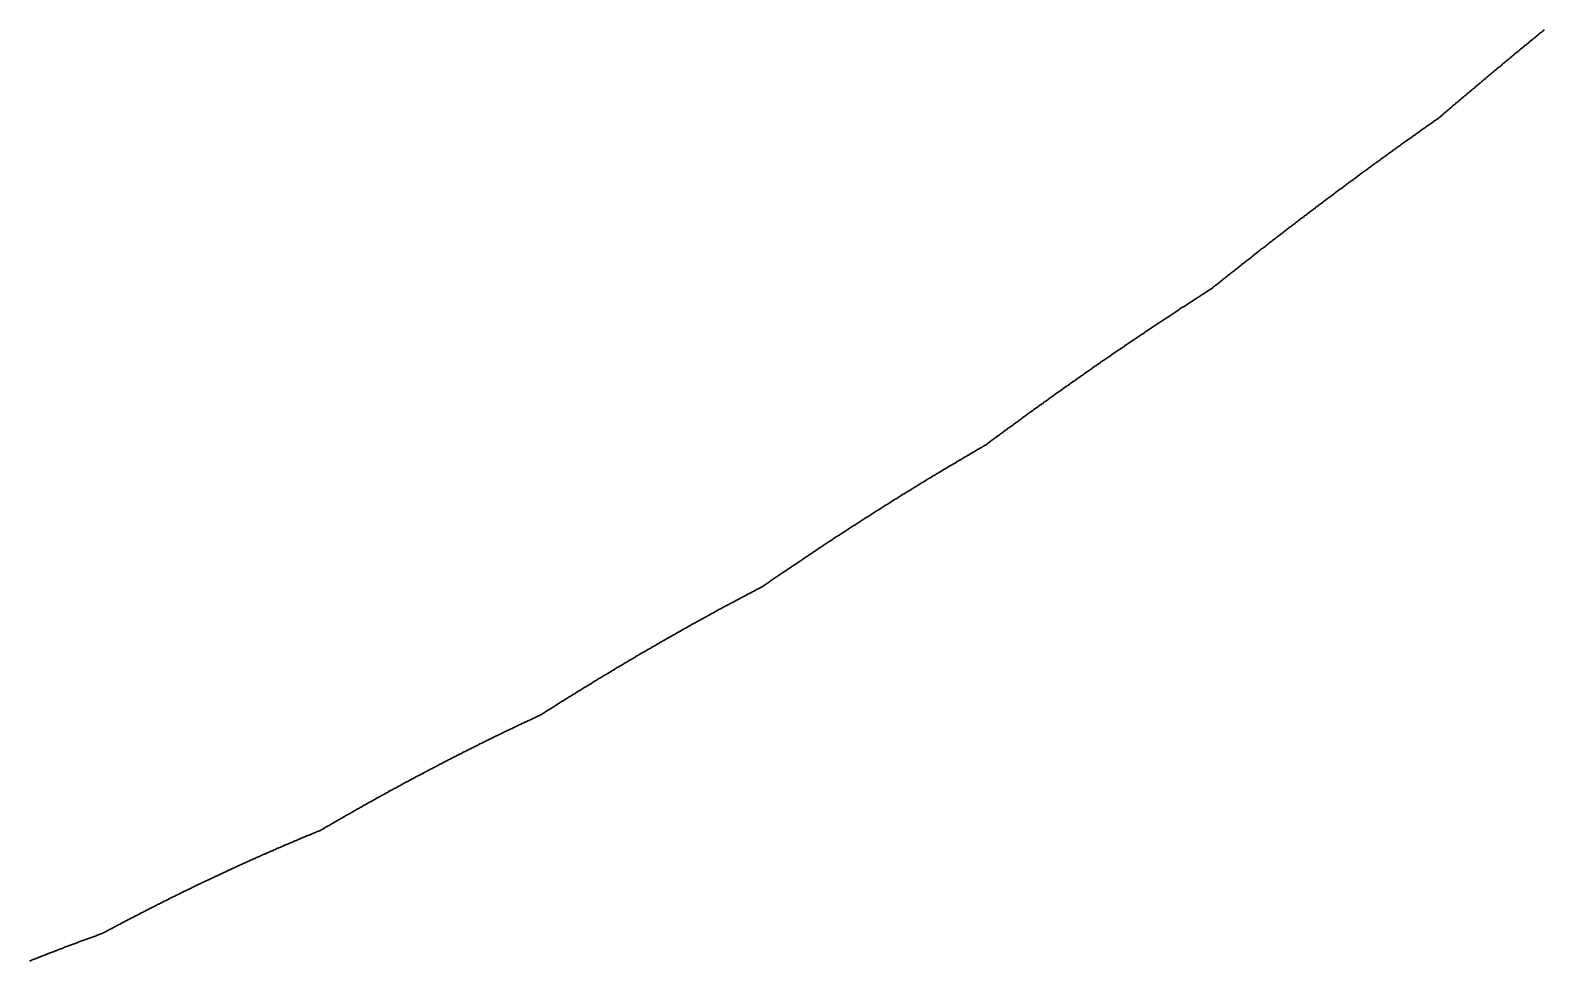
# Model space of a CAD drawing. Header units: metres. Extents: x 0 to 360, y 49 to 117.
# Drawn here: x 281.25 to 292.5, y 70.48 to 77.39 of the extents above; entities that cross this region are included whole.
import ezdxf

# ---------------------------------------------------------------- set-up
doc = ezdxf.new("R2010")
doc.units = ezdxf.units.M

msp = doc.modelspace()

# ---------------------------------------------------------------- linework, layer by layer
for p in [(292.484, 77.376), (292.492, 77.383), (292.5, 77.389), (292.345, 77.262), (292.352, 77.269), (292.36, 77.275), (292.368, 77.281), (292.376, 77.288), (292.383, 77.294), (292.391, 77.3), (292.399, 77.307), (292.407, 77.313), (292.414, 77.319), (292.422, 77.326), (292.43, 77.332), (292.438, 77.339), (292.445, 77.345), (292.453, 77.351), (292.461, 77.358), (292.469, 77.364), (292.476, 77.37), (292.213, 77.154), (292.221, 77.16), (292.229, 77.166), (292.236, 77.173), (292.244, 77.179), (292.252, 77.186), (292.26, 77.192), (292.267, 77.198), (292.275, 77.205), (292.283, 77.211), (292.29, 77.218), (292.298, 77.224), (292.306, 77.23), (292.314, 77.237), (292.321, 77.243), (292.329, 77.25), (292.337, 77.256), (292.074, 77.038), (292.082, 77.044), (292.09, 77.051), (292.097, 77.057), (292.105, 77.063), (292.113, 77.07), (292.12, 77.076), (292.128, 77.083), (292.136, 77.089), (292.144, 77.096), (292.151, 77.102), (292.159, 77.109), (292.167, 77.115), (292.175, 77.121), (292.182, 77.128), (292.19, 77.134), (292.198, 77.141), (292.205, 77.147), (291.943, 76.927), (291.951, 76.934), (291.958, 76.94), (291.966, 76.947), (291.974, 76.953), (291.982, 76.96), (291.989, 76.966), (291.997, 76.973), (292.005, 76.979), (292.012, 76.986), (292.02, 76.992), (292.028, 76.999), (292.036, 77.005), (292.043, 77.012), (292.051, 77.018), (292.059, 77.025), (292.066, 77.031), (291.812, 76.816), (291.82, 76.823), (291.827, 76.829), (291.835, 76.836), (291.843, 76.842), (291.85, 76.849), (291.858, 76.855), (291.866, 76.862), (291.874, 76.869), (291.881, 76.875), (291.889, 76.882), (291.897, 76.888), (291.904, 76.895), (291.912, 76.901), (291.92, 76.908), (291.928, 76.914), (291.935, 76.921), (291.673, 76.705), (291.681, 76.711), (291.689, 76.716), (291.696, 76.722), (291.704, 76.727), (291.712, 76.732), (291.72, 76.738), (291.727, 76.743), (291.735, 76.75), (291.743, 76.757), (291.75, 76.764), (291.758, 76.77), (291.766, 76.777), (291.773, 76.783), (291.781, 76.79), (291.789, 76.797), (291.797, 76.803), (291.804, 76.81), (291.512, 76.591), (291.52, 76.596), (291.527, 76.602), (291.535, 76.607), (291.543, 76.613), (291.55, 76.618), (291.558, 76.624), (291.566, 76.629), (291.573, 76.635), (291.581, 76.64), (291.589, 76.646), (291.597, 76.651), (291.604, 76.656), (291.612, 76.662), (291.62, 76.667), (291.627, 76.673), (291.635, 76.678), (291.643, 76.684), (291.65, 76.689), (291.658, 76.694), (291.666, 76.7), (291.351, 76.475), (291.358, 76.481), (291.366, 76.486), (291.374, 76.492), (291.381, 76.497), (291.389, 76.503), (291.397, 76.508), (291.404, 76.514), (291.412, 76.52), (291.42, 76.525), (291.428, 76.531), (291.435, 76.536), (291.443, 76.542), (291.451, 76.547), (291.458, 76.553), (291.466, 76.558), (291.474, 76.564), (291.481, 76.569), (291.489, 76.575), (291.497, 76.58), (291.504, 76.586), (291.197, 76.364), (291.205, 76.369), (291.213, 76.375), (291.22, 76.38), (291.228, 76.386), (291.236, 76.392), (291.243, 76.397), (291.251, 76.403), (291.259, 76.408), (291.266, 76.414), (291.274, 76.42), (291.282, 76.425), (291.289, 76.431), (291.297, 76.436), (291.305, 76.442), (291.312, 76.447), (291.32, 76.453), (291.328, 76.459), (291.335, 76.464), (291.343, 76.47), (291.044, 76.251), (291.052, 76.257), (291.06, 76.262), (291.067, 76.268), (291.075, 76.274), (291.083, 76.279), (291.09, 76.285), (291.098, 76.29), (291.106, 76.296), (291.113, 76.302), (291.121, 76.307), (291.129, 76.313), (291.136, 76.319), (291.144, 76.324), (291.151, 76.33), (291.159, 76.336), (291.167, 76.341), (291.174, 76.347), (291.182, 76.352), (291.19, 76.358), (290.899, 76.143), (290.907, 76.148), (290.914, 76.154), (290.922, 76.16), (290.93, 76.165), (290.937, 76.171), (290.945, 76.177), (290.953, 76.183), (290.96, 76.188), (290.968, 76.194), (290.975, 76.2), (290.983, 76.205), (290.991, 76.211), (290.998, 76.217), (291.006, 76.222), (291.014, 76.228), (291.021, 76.234), (291.029, 76.24), (291.037, 76.245), (290.746, 76.027), (290.754, 76.033), (290.762, 76.039), (290.769, 76.045), (290.777, 76.05), (290.784, 76.056), (290.792, 76.062), (290.8, 76.068), (290.807, 76.074), (290.815, 76.079), (290.823, 76.085), (290.83, 76.091), (290.838, 76.097), (290.846, 76.102), (290.853, 76.108), (290.861, 76.114), (290.868, 76.12), (290.876, 76.125), (290.884, 76.131), (290.891, 76.137), (290.601, 75.917), (290.609, 75.923), (290.617, 75.928), (290.624, 75.934), (290.632, 75.94), (290.64, 75.946), (290.647, 75.952), (290.655, 75.958), (290.662, 75.963), (290.67, 75.969), (290.678, 75.975), (290.685, 75.981), (290.693, 75.987), (290.701, 75.992), (290.708, 75.998), (290.716, 76.004), (290.723, 76.01), (290.731, 76.016), (290.739, 76.021), (290.457, 75.805), (290.464, 75.811), (290.472, 75.817), (290.48, 75.823), (290.487, 75.829), (290.495, 75.834), (290.502, 75.84), (290.51, 75.846), (290.518, 75.852), (290.525, 75.858), (290.533, 75.864), (290.54, 75.87), (290.548, 75.876), (290.556, 75.882), (290.563, 75.887), (290.571, 75.893), (290.579, 75.899), (290.586, 75.905), (290.594, 75.911), (290.312, 75.692), (290.32, 75.698), (290.327, 75.704), (290.335, 75.71), (290.343, 75.716), (290.35, 75.722), (290.358, 75.728), (290.365, 75.734), (290.373, 75.74), (290.381, 75.746), (290.388, 75.752), (290.396, 75.758), (290.403, 75.764), (290.411, 75.77), (290.419, 75.775), (290.426, 75.781), (290.434, 75.787), (290.441, 75.793), (290.449, 75.799), (290.168, 75.578), (290.175, 75.584), (290.183, 75.59), (290.191, 75.596), (290.198, 75.602), (290.206, 75.608), (290.213, 75.614), (290.221, 75.62), (290.229, 75.626), (290.236, 75.632), (290.244, 75.638), (290.251, 75.644), (290.259, 75.65), (290.267, 75.656), (290.274, 75.662), (290.282, 75.668), (290.289, 75.674), (290.297, 75.68), (290.305, 75.686), (290.024, 75.465), (290.031, 75.469), (290.039, 75.475), (290.046, 75.482), (290.054, 75.488), (290.062, 75.494), (290.069, 75.5), (290.077, 75.506), (290.084, 75.512), (290.092, 75.518), (290.099, 75.524), (290.107, 75.53), (290.115, 75.536), (290.122, 75.542), (290.13, 75.548), (290.137, 75.554), (290.145, 75.56), (290.153, 75.566), (290.16, 75.572), (289.849, 75.352), (289.857, 75.357), (289.864, 75.362), (289.872, 75.367), (289.88, 75.372), (289.887, 75.377), (289.895, 75.382), (289.902, 75.387), (289.91, 75.392), (289.917, 75.396), (289.925, 75.401), (289.933, 75.406), (289.94, 75.411), (289.948, 75.416), (289.955, 75.421), (289.963, 75.426), (289.971, 75.431), (289.978, 75.435), (289.986, 75.44), (289.993, 75.445), (290.001, 75.45), (290.008, 75.455), (290.016, 75.46), (289.675, 75.238), (289.683, 75.243), (289.69, 75.248), (289.698, 75.253), (289.706, 75.258), (289.713, 75.263), (289.721, 75.268), (289.728, 75.273), (289.736, 75.278), (289.743, 75.283), (289.751, 75.288), (289.758, 75.293), (289.766, 75.298), (289.774, 75.303), (289.781, 75.308), (289.789, 75.313), (289.796, 75.318), (289.804, 75.323), (289.811, 75.328), (289.819, 75.333), (289.827, 75.337), (289.834, 75.342), (289.842, 75.347), (289.509, 75.127), (289.517, 75.132), (289.524, 75.137), (289.532, 75.142), (289.539, 75.148), (289.547, 75.153), (289.554, 75.158), (289.562, 75.163), (289.569, 75.168), (289.577, 75.173), (289.585, 75.178), (289.592, 75.183), (289.6, 75.188), (289.607, 75.193), (289.615, 75.198), (289.622, 75.203), (289.63, 75.208), (289.637, 75.213), (289.645, 75.218), (289.653, 75.223), (289.66, 75.228), (289.668, 75.233), (289.343, 75.015), (289.351, 75.02), (289.358, 75.025), (289.366, 75.03), (289.373, 75.035), (289.381, 75.04), (289.388, 75.046), (289.396, 75.051), (289.403, 75.056), (289.411, 75.061), (289.418, 75.066), (289.426, 75.071), (289.434, 75.076), (289.441, 75.081), (289.449, 75.087), (289.456, 75.092), (289.464, 75.097), (289.471, 75.102), (289.479, 75.107), (289.486, 75.112), (289.494, 75.117), (289.501, 75.122), (289.177, 74.901), (289.185, 74.906), (289.192, 74.911), (289.2, 74.916), (289.207, 74.922), (289.215, 74.927), (289.222, 74.932), (289.23, 74.937), (289.237, 74.942), (289.245, 74.948), (289.253, 74.953), (289.26, 74.958), (289.268, 74.963), (289.275, 74.968), (289.283, 74.973), (289.29, 74.979), (289.298, 74.984), (289.305, 74.989), (289.313, 74.994), (289.32, 74.999), (289.328, 75.004), (289.335, 75.01), (289.019, 74.79), (289.027, 74.796), (289.034, 74.801), (289.042, 74.806), (289.049, 74.811), (289.057, 74.817), (289.064, 74.822), (289.072, 74.827), (289.079, 74.832), (289.087, 74.838), (289.094, 74.843), (289.102, 74.848), (289.109, 74.853), (289.117, 74.859), (289.125, 74.864), (289.132, 74.869), (289.14, 74.874), (289.147, 74.88), (289.155, 74.885), (289.162, 74.89), (289.17, 74.895), (288.861, 74.678), (288.869, 74.684), (288.876, 74.689), (288.884, 74.694), (288.891, 74.7), (288.899, 74.705), (288.906, 74.711), (288.914, 74.716), (288.921, 74.721), (288.929, 74.727), (288.936, 74.732), (288.944, 74.737), (288.952, 74.742), (288.959, 74.748), (288.967, 74.753), (288.974, 74.758), (288.982, 74.764), (288.989, 74.769), (288.997, 74.774), (289.004, 74.78), (289.012, 74.785), (288.704, 74.565), (288.711, 74.571), (288.719, 74.576), (288.726, 74.581), (288.734, 74.587), (288.741, 74.592), (288.749, 74.598), (288.756, 74.603), (288.764, 74.608), (288.771, 74.614), (288.779, 74.619), (288.786, 74.625), (288.794, 74.63), (288.801, 74.635), (288.809, 74.641), (288.816, 74.646), (288.824, 74.652), (288.831, 74.657), (288.839, 74.662), (288.846, 74.668), (288.854, 74.673), (288.554, 74.456), (288.561, 74.462), (288.569, 74.467), (288.576, 74.472), (288.584, 74.478), (288.591, 74.483), (288.599, 74.489), (288.606, 74.494), (288.614, 74.5), (288.621, 74.505), (288.629, 74.511), (288.636, 74.516), (288.644, 74.522), (288.651, 74.527), (288.659, 74.533), (288.666, 74.538), (288.674, 74.543), (288.681, 74.549), (288.689, 74.554), (288.696, 74.56), (288.397, 74.34), (288.404, 74.346), (288.412, 74.351), (288.419, 74.357), (288.427, 74.362), (288.434, 74.368), (288.441, 74.373), (288.449, 74.379), (288.456, 74.384), (288.464, 74.39), (288.471, 74.395), (288.479, 74.401), (288.486, 74.407), (288.494, 74.412), (288.501, 74.418), (288.509, 74.423), (288.516, 74.429), (288.524, 74.434), (288.531, 74.44), (288.539, 74.445), (288.546, 74.451), (288.217, 74.229), (288.225, 74.233), (288.232, 74.238), (288.24, 74.242), (288.247, 74.246), (288.255, 74.251), (288.262, 74.255), (288.269, 74.259), (288.277, 74.264), (288.284, 74.268), (288.292, 74.273), (288.299, 74.277), (288.307, 74.281), (288.314, 74.286), (288.322, 74.29), (288.329, 74.294), (288.337, 74.299), (288.344, 74.303), (288.352, 74.307), (288.359, 74.312), (288.367, 74.318), (288.374, 74.323), (288.382, 74.329), (288.389, 74.335), (288.023, 74.114), (288.031, 74.118), (288.038, 74.123), (288.045, 74.127), (288.053, 74.131), (288.06, 74.136), (288.068, 74.14), (288.075, 74.145), (288.083, 74.149), (288.09, 74.154), (288.098, 74.158), (288.105, 74.163), (288.113, 74.167), (288.12, 74.171), (288.128, 74.176), (288.135, 74.18), (288.142, 74.185), (288.15, 74.189), (288.157, 74.194), (288.165, 74.198), (288.172, 74.202), (288.18, 74.207), (288.187, 74.211), (288.195, 74.216), (288.202, 74.22), (288.21, 74.224), (287.844, 74.005), (287.852, 74.01), (287.859, 74.014), (287.867, 74.019), (287.874, 74.023), (287.881, 74.028), (287.889, 74.032), (287.896, 74.037), (287.904, 74.041), (287.911, 74.046), (287.919, 74.05), (287.926, 74.055), (287.934, 74.06), (287.941, 74.064), (287.949, 74.069), (287.956, 74.073), (287.963, 74.078), (287.971, 74.082), (287.978, 74.087), (287.986, 74.091), (287.993, 74.096), (288.001, 74.1), (288.008, 74.105), (288.016, 74.109), (287.658, 73.89), (287.666, 73.894), (287.673, 73.899), (287.68, 73.904), (287.688, 73.908), (287.695, 73.913), (287.703, 73.918), (287.71, 73.922), (287.718, 73.927), (287.725, 73.931), (287.733, 73.936), (287.74, 73.941), (287.747, 73.945), (287.755, 73.95), (287.762, 73.955), (287.77, 73.959), (287.777, 73.964), (287.785, 73.968), (287.792, 73.973), (287.8, 73.978), (287.807, 73.982), (287.814, 73.987), (287.822, 73.991), (287.829, 73.996), (287.837, 74), (287.48, 73.777), (287.487, 73.782), (287.495, 73.787), (287.502, 73.791), (287.509, 73.796), (287.517, 73.801), (287.524, 73.805), (287.532, 73.81), (287.539, 73.815), (287.547, 73.82), (287.554, 73.824), (287.562, 73.829), (287.569, 73.834), (287.576, 73.838), (287.584, 73.843), (287.591, 73.848), (287.599, 73.852), (287.606, 73.857), (287.614, 73.862), (287.621, 73.866), (287.628, 73.871), (287.636, 73.876), (287.643, 73.88), (287.651, 73.885), (287.309, 73.667), (287.317, 73.672), (287.324, 73.677), (287.331, 73.682), (287.339, 73.686), (287.346, 73.691), (287.354, 73.696), (287.361, 73.701), (287.368, 73.706), (287.376, 73.71), (287.383, 73.715), (287.391, 73.72), (287.398, 73.725), (287.406, 73.73), (287.413, 73.734), (287.42, 73.739), (287.428, 73.744), (287.435, 73.749), (287.443, 73.753), (287.45, 73.758), (287.458, 73.763), (287.465, 73.768), (287.472, 73.772), (287.139, 73.556), (287.146, 73.56), (287.153, 73.565), (287.161, 73.57), (287.168, 73.575), (287.176, 73.58), (287.183, 73.585), (287.191, 73.59), (287.198, 73.595), (287.205, 73.599), (287.213, 73.604), (287.22, 73.609), (287.228, 73.614), (287.235, 73.619), (287.242, 73.624), (287.25, 73.629), (287.257, 73.633), (287.265, 73.638), (287.272, 73.643), (287.279, 73.648), (287.287, 73.653), (287.294, 73.658), (287.302, 73.662), (286.968, 73.442), (286.976, 73.447), (286.983, 73.452), (286.991, 73.457), (286.998, 73.462), (287.005, 73.467), (287.013, 73.472), (287.02, 73.477), (287.028, 73.482), (287.035, 73.487), (287.042, 73.492), (287.05, 73.497), (287.057, 73.501), (287.065, 73.506), (287.072, 73.511), (287.079, 73.516), (287.087, 73.521), (287.094, 73.526), (287.102, 73.531), (287.109, 73.536), (287.116, 73.541), (287.124, 73.546), (287.131, 73.551), (286.798, 73.327), (286.806, 73.332), (286.813, 73.337), (286.821, 73.342), (286.828, 73.347), (286.835, 73.352), (286.843, 73.357), (286.85, 73.362), (286.858, 73.367), (286.865, 73.372), (286.872, 73.377), (286.88, 73.382), (286.887, 73.387), (286.895, 73.392), (286.902, 73.397), (286.909, 73.402), (286.917, 73.407), (286.924, 73.412), (286.931, 73.417), (286.939, 73.422), (286.946, 73.427), (286.954, 73.432), (286.961, 73.437), (286.621, 73.217), (286.629, 73.221), (286.636, 73.225), (286.643, 73.229), (286.651, 73.233), (286.658, 73.237), (286.666, 73.24), (286.673, 73.244), (286.68, 73.248), (286.688, 73.252), (286.695, 73.256), (286.702, 73.261), (286.71, 73.266), (286.717, 73.271), (286.725, 73.276), (286.732, 73.281), (286.739, 73.286), (286.747, 73.291), (286.754, 73.297), (286.762, 73.302), (286.769, 73.307), (286.776, 73.312), (286.784, 73.317), (286.791, 73.322), (286.408, 73.104), (286.415, 73.108), (286.422, 73.112), (286.43, 73.115), (286.437, 73.119), (286.444, 73.123), (286.452, 73.127), (286.459, 73.131), (286.467, 73.135), (286.474, 73.139), (286.481, 73.143), (286.489, 73.147), (286.496, 73.151), (286.503, 73.155), (286.511, 73.159), (286.518, 73.163), (286.526, 73.167), (286.533, 73.171), (286.54, 73.175), (286.548, 73.178), (286.555, 73.182), (286.562, 73.186), (286.57, 73.19), (286.577, 73.194), (286.584, 73.198), (286.592, 73.202), (286.599, 73.206), (286.607, 73.21), (286.614, 73.213), (286.202, 72.991), (286.209, 72.995), (286.216, 72.999), (286.224, 73.003), (286.231, 73.007), (286.238, 73.011), (286.246, 73.015), (286.253, 73.019), (286.26, 73.023), (286.268, 73.027), (286.275, 73.031), (286.283, 73.035), (286.29, 73.04), (286.297, 73.044), (286.305, 73.048), (286.312, 73.052), (286.319, 73.056), (286.327, 73.06), (286.334, 73.064), (286.341, 73.068), (286.349, 73.072), (286.356, 73.076), (286.363, 73.08), (286.371, 73.084), (286.378, 73.088), (286.386, 73.092), (286.393, 73.096), (286.4, 73.1), (286.003, 72.879), (286.011, 72.884), (286.018, 72.888), (286.025, 72.892), (286.033, 72.896), (286.04, 72.9), (286.047, 72.904), (286.055, 72.909), (286.062, 72.913), (286.069, 72.917), (286.077, 72.921), (286.084, 72.925), (286.091, 72.929), (286.099, 72.933), (286.106, 72.938), (286.113, 72.942), (286.121, 72.946), (286.128, 72.95), (286.136, 72.954), (286.143, 72.958), (286.15, 72.962), (286.158, 72.966), (286.165, 72.97), (286.172, 72.975), (286.18, 72.979), (286.187, 72.983), (286.194, 72.987), (285.805, 72.765), (285.813, 72.77), (285.82, 72.774), (285.827, 72.778), (285.835, 72.782), (285.842, 72.787), (285.849, 72.791), (285.857, 72.795), (285.864, 72.799), (285.871, 72.804), (285.879, 72.808), (285.886, 72.812), (285.893, 72.816), (285.901, 72.821), (285.908, 72.825), (285.915, 72.829), (285.923, 72.833), (285.93, 72.837), (285.937, 72.842), (285.945, 72.846), (285.952, 72.85), (285.959, 72.854), (285.967, 72.858), (285.974, 72.863), (285.981, 72.867), (285.989, 72.871), (285.996, 72.875), (285.615, 72.653), (285.622, 72.657), (285.63, 72.662), (285.637, 72.666), (285.644, 72.67), (285.652, 72.675), (285.659, 72.679), (285.666, 72.683), (285.673, 72.688), (285.681, 72.692), (285.688, 72.696), (285.695, 72.701), (285.703, 72.705), (285.71, 72.709), (285.717, 72.714), (285.725, 72.718), (285.732, 72.722), (285.739, 72.727), (285.747, 72.731), (285.754, 72.735), (285.761, 72.74), (285.769, 72.744), (285.776, 72.748), (285.783, 72.752), (285.791, 72.757), (285.798, 72.761), (285.432, 72.543), (285.439, 72.547), (285.447, 72.552), (285.454, 72.556), (285.461, 72.56), (285.469, 72.565), (285.476, 72.569), (285.483, 72.574), (285.491, 72.578), (285.498, 72.583), (285.505, 72.587), (285.513, 72.591), (285.52, 72.596), (285.527, 72.6), (285.534, 72.605), (285.542, 72.609), (285.549, 72.613), (285.556, 72.618), (285.564, 72.622), (285.571, 72.627), (285.578, 72.631), (285.586, 72.635), (285.593, 72.64), (285.6, 72.644), (285.608, 72.649), (285.25, 72.43), (285.257, 72.435), (285.264, 72.439), (285.272, 72.444), (285.279, 72.448), (285.286, 72.453), (285.293, 72.457), (285.301, 72.462), (285.308, 72.466), (285.315, 72.471), (285.323, 72.475), (285.33, 72.48), (285.337, 72.484), (285.345, 72.489), (285.352, 72.493), (285.359, 72.498), (285.366, 72.502), (285.374, 72.507), (285.381, 72.511), (285.388, 72.516), (285.396, 72.52), (285.403, 72.525), (285.41, 72.529), (285.418, 72.534), (285.425, 72.538), (285.067, 72.315), (285.075, 72.32), (285.082, 72.325), (285.089, 72.329), (285.096, 72.334), (285.104, 72.339), (285.111, 72.343), (285.118, 72.348), (285.126, 72.352), (285.133, 72.357), (285.14, 72.362), (285.148, 72.366), (285.155, 72.371), (285.162, 72.375), (285.169, 72.38), (285.177, 72.384), (285.184, 72.389), (285.191, 72.394), (285.199, 72.398), (285.206, 72.403), (285.213, 72.407), (285.22, 72.412), (285.228, 72.416), (285.235, 72.421), (285.242, 72.426), (284.834, 72.202), (284.842, 72.206), (284.849, 72.209), (284.856, 72.213), (284.863, 72.216), (284.871, 72.22), (284.878, 72.223), (284.885, 72.227), (284.893, 72.23), (284.9, 72.234), (284.907, 72.237), (284.914, 72.24), (284.922, 72.244), (284.929, 72.247), (284.936, 72.251), (284.944, 72.254), (284.951, 72.258), (284.958, 72.261), (284.965, 72.264), (284.973, 72.268), (284.98, 72.271), (284.987, 72.275), (284.994, 72.278), (285.002, 72.281), (285.009, 72.285), (285.016, 72.288), (285.024, 72.292), (285.031, 72.295), (285.038, 72.298), (285.045, 72.302), (285.053, 72.306), (285.06, 72.311), (284.602, 72.089), (284.609, 72.093), (284.616, 72.096), (284.624, 72.1), (284.631, 72.104), (284.638, 72.107), (284.645, 72.111), (284.653, 72.114), (284.66, 72.118), (284.667, 72.121), (284.674, 72.125), (284.682, 72.129), (284.689, 72.132), (284.696, 72.136), (284.704, 72.139), (284.711, 72.143), (284.718, 72.146), (284.725, 72.15), (284.733, 72.153), (284.74, 72.157), (284.747, 72.16), (284.754, 72.164), (284.762, 72.168), (284.769, 72.171), (284.776, 72.175), (284.783, 72.178), (284.791, 72.182), (284.798, 72.185), (284.805, 72.189), (284.813, 72.192), (284.82, 72.196), (284.827, 72.199), (284.384, 71.979), (284.391, 71.983), (284.399, 71.987), (284.406, 71.991), (284.413, 71.994), (284.42, 71.998), (284.428, 72.002), (284.435, 72.005), (284.442, 72.009), (284.449, 72.013), (284.457, 72.016), (284.464, 72.02), (284.471, 72.024), (284.478, 72.027), (284.486, 72.031), (284.493, 72.035), (284.5, 72.038), (284.508, 72.042), (284.515, 72.046), (284.522, 72.049), (284.529, 72.053), (284.537, 72.057), (284.544, 72.06), (284.551, 72.064), (284.558, 72.068), (284.566, 72.071), (284.573, 72.075), (284.58, 72.078), (284.587, 72.082), (284.595, 72.086), (284.167, 71.866), (284.174, 71.87), (284.181, 71.874), (284.189, 71.878), (284.196, 71.881), (284.203, 71.885), (284.21, 71.889), (284.218, 71.893), (284.225, 71.897), (284.232, 71.901), (284.239, 71.904), (284.247, 71.908), (284.254, 71.912), (284.261, 71.916), (284.268, 71.919), (284.276, 71.923), (284.283, 71.927), (284.29, 71.931), (284.297, 71.935), (284.305, 71.938), (284.312, 71.942), (284.319, 71.946), (284.326, 71.95), (284.333, 71.953), (284.341, 71.957), (284.348, 71.961), (284.355, 71.965), (284.362, 71.968), (284.37, 71.972), (284.377, 71.976), (283.957, 71.754), (283.964, 71.757), (283.972, 71.761), (283.979, 71.765), (283.986, 71.769), (283.993, 71.773), (284.001, 71.777), (284.008, 71.781), (284.015, 71.785), (284.022, 71.789), (284.03, 71.793), (284.037, 71.797), (284.044, 71.801), (284.051, 71.804), (284.058, 71.808), (284.066, 71.812), (284.073, 71.816), (284.08, 71.82), (284.087, 71.824), (284.095, 71.828), (284.102, 71.832), (284.109, 71.835), (284.116, 71.839), (284.124, 71.843), (284.131, 71.847), (284.138, 71.851), (284.145, 71.855), (284.152, 71.859), (284.16, 71.862), (283.755, 71.642), (283.762, 71.646), (283.77, 71.65), (283.777, 71.654), (283.784, 71.658), (283.791, 71.662), (283.798, 71.666), (283.806, 71.67), (283.813, 71.674), (283.82, 71.678), (283.827, 71.682), (283.834, 71.686), (283.842, 71.69), (283.849, 71.694), (283.856, 71.698), (283.863, 71.702), (283.871, 71.706), (283.878, 71.71), (283.885, 71.714), (283.892, 71.718), (283.899, 71.722), (283.907, 71.726), (283.914, 71.73), (283.921, 71.734), (283.928, 71.738), (283.936, 71.742), (283.943, 71.746), (283.95, 71.75), (283.553, 71.527), (283.56, 71.531), (283.568, 71.535), (283.575, 71.54), (283.582, 71.544), (283.589, 71.548), (283.596, 71.552), (283.604, 71.556), (283.611, 71.56), (283.618, 71.564), (283.625, 71.568), (283.633, 71.573), (283.64, 71.577), (283.647, 71.581), (283.654, 71.585), (283.661, 71.589), (283.669, 71.593), (283.676, 71.597), (283.683, 71.601), (283.69, 71.605), (283.697, 71.609), (283.705, 71.613), (283.712, 71.617), (283.719, 71.622), (283.726, 71.626), (283.733, 71.63), (283.741, 71.634), (283.748, 71.638), (283.337, 71.414), (283.345, 71.417), (283.352, 71.42), (283.359, 71.423), (283.366, 71.426), (283.373, 71.429), (283.38, 71.432), (283.388, 71.435), (283.395, 71.438), (283.402, 71.441), (283.409, 71.444), (283.416, 71.448), (283.424, 71.452), (283.431, 71.456), (283.438, 71.46), (283.445, 71.465), (283.452, 71.469), (283.46, 71.473), (283.467, 71.477), (283.474, 71.481), (283.481, 71.486), (283.488, 71.49), (283.496, 71.494), (283.503, 71.498), (283.51, 71.502), (283.517, 71.506), (283.524, 71.511), (283.532, 71.515), (283.539, 71.519), (283.546, 71.523), (283.072, 71.302), (283.079, 71.305), (283.086, 71.308), (283.093, 71.311), (283.1, 71.314), (283.107, 71.317), (283.115, 71.32), (283.122, 71.323), (283.129, 71.327), (283.136, 71.33), (283.143, 71.333), (283.15, 71.336), (283.158, 71.339), (283.165, 71.342), (283.172, 71.345), (283.179, 71.348), (283.186, 71.351), (283.194, 71.354), (283.201, 71.357), (283.208, 71.36), (283.215, 71.363), (283.222, 71.366), (283.23, 71.369), (283.237, 71.372), (283.244, 71.375), (283.251, 71.378), (283.258, 71.382), (283.265, 71.385), (283.273, 71.388), (283.28, 71.391), (283.287, 71.394), (283.294, 71.397), (283.301, 71.4), (283.309, 71.403), (283.316, 71.406), (283.323, 71.408), (283.33, 71.411), (282.821, 71.19), (282.828, 71.193), (282.835, 71.197), (282.842, 71.2), (282.849, 71.203), (282.856, 71.206), (282.864, 71.209), (282.871, 71.213), (282.878, 71.216), (282.885, 71.219), (282.892, 71.222), (282.899, 71.226), (282.907, 71.229), (282.914, 71.232), (282.921, 71.235), (282.928, 71.238), (282.935, 71.242), (282.942, 71.245), (282.95, 71.248), (282.957, 71.251), (282.964, 71.254), (282.971, 71.258), (282.978, 71.261), (282.985, 71.264), (282.993, 71.267), (283, 71.27), (283.007, 71.273), (283.014, 71.277), (283.021, 71.28), (283.028, 71.283), (283.036, 71.286), (283.043, 71.289), (283.05, 71.292), (283.057, 71.295), (283.064, 71.299), (282.577, 71.077), (282.584, 71.08), (282.591, 71.084), (282.599, 71.087), (282.606, 71.09), (282.613, 71.094), (282.62, 71.097), (282.627, 71.101), (282.634, 71.104), (282.642, 71.107), (282.649, 71.111), (282.656, 71.114), (282.663, 71.117), (282.67, 71.121), (282.677, 71.124), (282.684, 71.127), (282.692, 71.131), (282.699, 71.134), (282.706, 71.137), (282.713, 71.141), (282.72, 71.144), (282.727, 71.147), (282.735, 71.151), (282.742, 71.154), (282.749, 71.157), (282.756, 71.16), (282.763, 71.164), (282.77, 71.167), (282.778, 71.17), (282.785, 71.174), (282.792, 71.177), (282.799, 71.18), (282.806, 71.183), (282.813, 71.187), (282.348, 70.966), (282.356, 70.97), (282.363, 70.973), (282.37, 70.977), (282.377, 70.98), (282.384, 70.984), (282.391, 70.987), (282.398, 70.991), (282.406, 70.994), (282.413, 70.998), (282.42, 71.001), (282.427, 71.005), (282.434, 71.008), (282.441, 71.012), (282.448, 71.015), (282.456, 71.019), (282.463, 71.022), (282.47, 71.026), (282.477, 71.029), (282.484, 71.032), (282.491, 71.036), (282.498, 71.039), (282.506, 71.043), (282.513, 71.046), (282.52, 71.05), (282.527, 71.053), (282.534, 71.056), (282.541, 71.06), (282.549, 71.063), (282.556, 71.067), (282.563, 71.07), (282.57, 71.073), (282.127, 70.855), (282.134, 70.859), (282.142, 70.863), (282.149, 70.866), (282.156, 70.87), (282.163, 70.874), (282.17, 70.877), (282.177, 70.881), (282.184, 70.884), (282.191, 70.888), (282.199, 70.892), (282.206, 70.895), (282.213, 70.899), (282.22, 70.902), (282.227, 70.906), (282.234, 70.909), (282.241, 70.913), (282.249, 70.917), (282.256, 70.92), (282.263, 70.924), (282.27, 70.927), (282.277, 70.931), (282.284, 70.934), (282.291, 70.938), (282.298, 70.942), (282.306, 70.945), (282.313, 70.949), (282.32, 70.952), (282.327, 70.956), (282.334, 70.959), (282.341, 70.963), (281.906, 70.741), (281.914, 70.745), (281.921, 70.748), (281.928, 70.752), (281.935, 70.756), (281.942, 70.76), (281.949, 70.763), (281.956, 70.767), (281.963, 70.771), (281.971, 70.774), (281.978, 70.778), (281.985, 70.782), (281.992, 70.786), (281.999, 70.789), (282.006, 70.793), (282.013, 70.797), (282.02, 70.8), (282.028, 70.804), (282.035, 70.808), (282.042, 70.811), (282.049, 70.815), (282.056, 70.819), (282.063, 70.822), (282.07, 70.826), (282.077, 70.83), (282.085, 70.833), (282.092, 70.837), (282.099, 70.841), (282.106, 70.844), (282.113, 70.848), (282.12, 70.852), (281.65, 70.628), (281.658, 70.63), (281.665, 70.633), (281.672, 70.636), (281.679, 70.638), (281.686, 70.641), (281.693, 70.643), (281.7, 70.646), (281.707, 70.649), (281.714, 70.651), (281.722, 70.654), (281.729, 70.656), (281.736, 70.659), (281.743, 70.661), (281.75, 70.664), (281.757, 70.667), (281.764, 70.669), (281.771, 70.672), (281.778, 70.674), (281.786, 70.677), (281.793, 70.68), (281.8, 70.684), (281.807, 70.688), (281.814, 70.692), (281.821, 70.696), (281.828, 70.699), (281.835, 70.703), (281.842, 70.707), (281.85, 70.711), (281.857, 70.714), (281.864, 70.718), (281.871, 70.722), (281.878, 70.726), (281.885, 70.73), (281.892, 70.733), (281.899, 70.737), (281.352, 70.515), (281.359, 70.517), (281.367, 70.52), (281.374, 70.523), (281.381, 70.526), (281.388, 70.528), (281.395, 70.531), (281.402, 70.534), (281.409, 70.537), (281.416, 70.54), (281.423, 70.542), (281.43, 70.545), (281.438, 70.548), (281.445, 70.55), (281.452, 70.553), (281.459, 70.556), (281.466, 70.559), (281.473, 70.561), (281.48, 70.564), (281.487, 70.567), (281.494, 70.569), (281.501, 70.572), (281.508, 70.575), (281.516, 70.578), (281.523, 70.58), (281.53, 70.583), (281.537, 70.586), (281.544, 70.588), (281.551, 70.591), (281.558, 70.594), (281.565, 70.596), (281.572, 70.599), (281.579, 70.602), (281.587, 70.604), (281.594, 70.607), (281.601, 70.609), (281.608, 70.612), (281.615, 70.615), (281.622, 70.617), (281.629, 70.62), (281.636, 70.623), (281.643, 70.625), (281.253, 70.475), (281.26, 70.478), (281.267, 70.481), (281.274, 70.484), (281.282, 70.487), (281.289, 70.489), (281.296, 70.492), (281.303, 70.495), (281.31, 70.498), (281.317, 70.501), (281.324, 70.503), (281.331, 70.506), (281.338, 70.509), (281.345, 70.512)]:
    msp.add_point(p)

doc.saveas('drawing.dxf')
